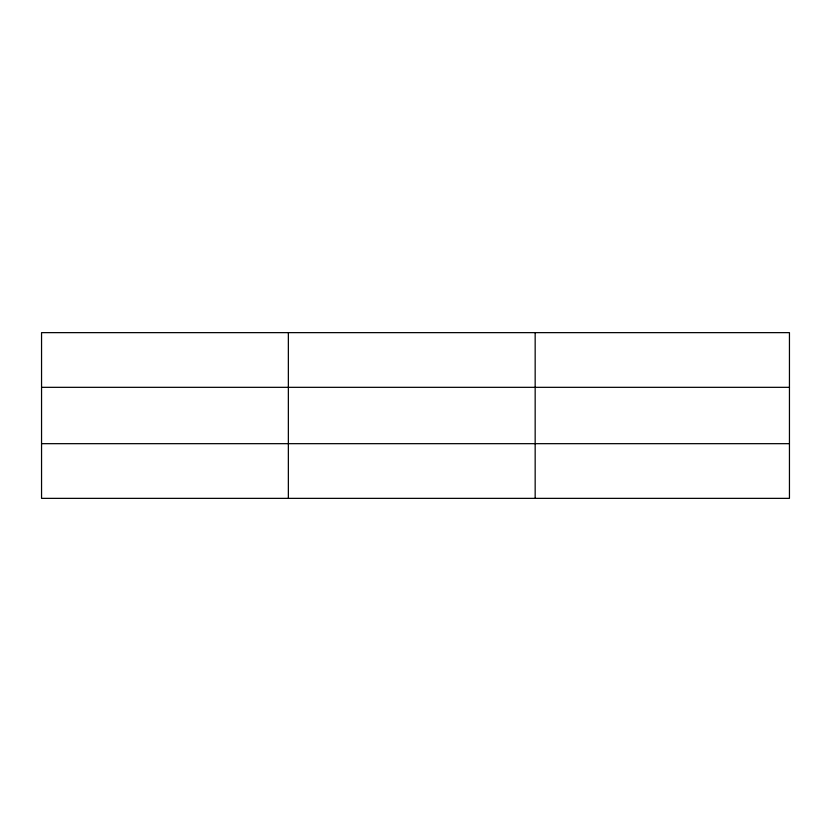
<?xml version="1.0" encoding="UTF-8"?>
<svg xmlns="http://www.w3.org/2000/svg" width="831" height="831" viewBox="0 0 831 831"><rect width="100%" height="100%" fill="white"/><g stroke="black" fill="none" stroke-linecap="round" stroke-linejoin="round"><path stroke-width="1.25" d="M288.357 498.361L288.357 332.639M535.164 498.361L535.164 332.639M789.45 387.329L789.45 332.639L41.55 332.639L41.55 498.361L789.45 498.361L789.45 387.329L41.55 387.329M41.55 443.671L789.45 443.671"/></g></svg>
